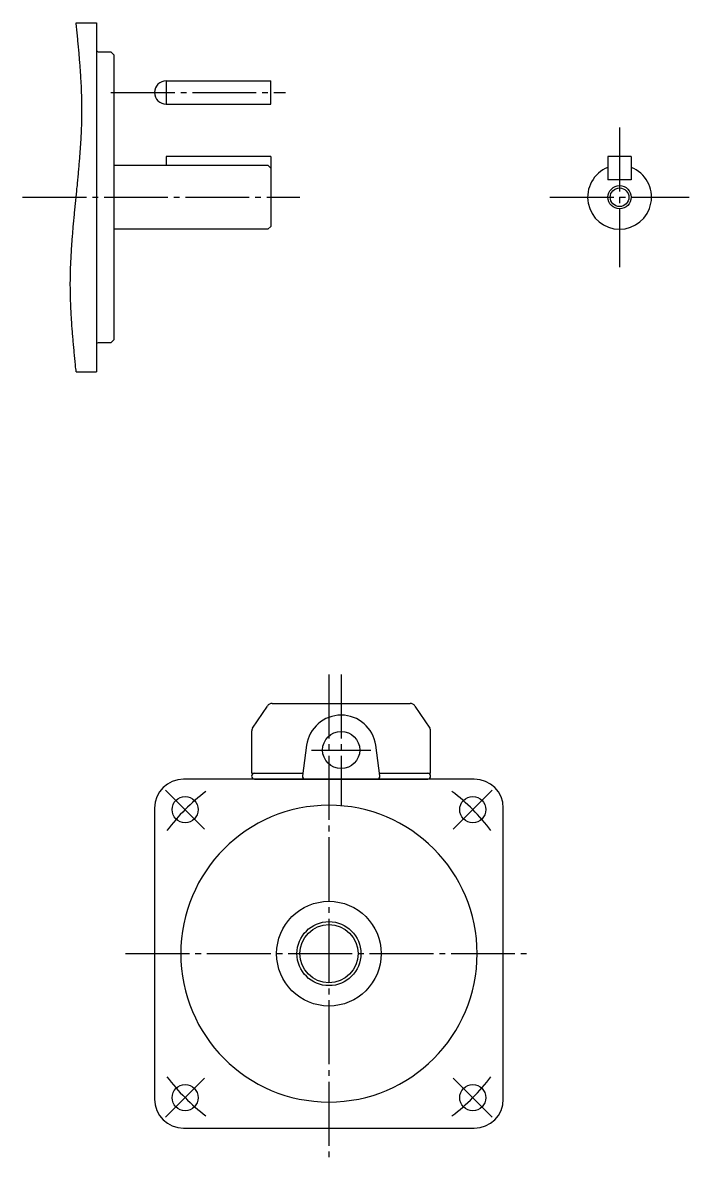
# Model space of a CAD drawing. Extents: x -194 to 241, y -170 to 159.
# Drawn here: x 125.9 to 240.6, y -36.5 to 158.5 of the extents above; entities that cross this region are included whole.
import ezdxf

# ---------------------------------------------------------------- set-up
doc = ezdxf.new("R2010")
doc.units = 0
doc.linetypes.add('DASH_CENTER', pattern=[14, 11, -1, 1, -1])
doc.layers.get('0').update_dxf_attribs({"linetype": 'CONTINUOUS'})

msp = doc.modelspace()

# ---------------------------------------------------------------- linework, layer by layer
at = {"color": 7, "linetype": 'CONTINUOUS'}
for p, q in [((135.1, 158.5), (138.6, 158.5)), ((138.6, 158.5), (138.6, 98.5)), ((138.9, 153.5), (141.1, 153.5)), ((141.1, 153.5), (141.6, 153)), ((141.6, 153), (141.6, 104)), ((150.6, 148.5), (168.6, 148.5)), ((150.6, 148.5), (150.6, 144.5)), ((168.6, 144.5), (168.6, 148.5)), ((150.6, 144.5), (168.6, 144.5)), ((150.6, 135.5), (150.6, 134)), ((168.6, 135.5), (150.6, 135.5)), ((168.6, 135.5), (168.6, 123.5)), ((230.6, 135.5), (226.6, 135.5)), ((226.6, 135.5), (226.6, 131.5)), ((230.6, 135.5), (230.6, 131.5)), ((141.6, 134), (168.1, 134)), ((168.1, 134), (168.6, 133.5)), ((230.6, 131.5), (226.6, 131.5)), ((168.1, 123), (141.6, 123)), ((168.6, 123.5), (168.1, 123)), ((141.1, 103.5), (138.9, 103.5)), ((141.6, 104), (141.1, 103.5)), ((135.1, 98.5), (138.6, 98.5)), ((165.47, 37.25), (168.01, 41.05)), ((168.84, 41.5), (192.57, 41.5)), ((193.4, 41.05), (195.94, 37.25)), ((165.3, 36.7), (165.3, 29.6)), ((196.1, 29.6), (196.1, 36.7)), ((174.76, 34.32), (174.03, 29.07)), ((187.38, 29.07), (186.65, 34.32)), ((165.4, 29.5), (174.09, 29.5)), ((187.32, 29.5), (196, 29.5)), ((178.6, 28.5), (153.6, 28.5)), ((165.8, 28.5), (180.7, 28.5)), ((203.6, 28.5), (178.6, 28.5)), ((180.7, 28.5), (195.6, 28.5)), ((148.6, 23.5), (148.6, -26.5)), ((208.6, -26.5), (208.6, 23.5)), ((153.6, -31.5), (178.6, -31.5)), ((178.6, -31.5), (203.6, -31.5))]:
    msp.add_line(p, q, dxfattribs=at)
at = {"color": 1, "linetype": 'DASH_CENTER'}
for p, q in [((141.1, 146.5), (171.1, 146.5)), ((228.6, 140.5), (228.6, 116.5)), ((125.9, 128.5), (173.6, 128.5)), ((216.6, 128.5), (240.6, 128.5)), ((178.6, 46.5), (178.6, -36.5)), ((180.7, 46.5), (180.7, 23.91)), ((175.6, 33.5), (185.8, 33.5)), ((157.21, 19.89), (150.5, 26.61)), ((206.71, 26.61), (199.99, 19.89)), ((143.6, -1.5), (185.6, -1.5)), ((185.6, -1.5), (213.6, -1.5)), ((157.21, -22.89), (150.5, -29.61)), ((206.71, -29.61), (199.99, -22.89))]:
    msp.add_line(p, q, dxfattribs=at)
at = {"color": 2}
msp.add_polyline3d([(135.1, 98.5, 0), (135.08, 98.77, 0), (135.05, 99.04, 0), (135.02, 99.31, 0), (135, 99.58, 0), (134.97, 99.85, 0), (134.94, 100.11, 0), (134.92, 100.38, 0), (134.89, 100.65, 0), (134.86, 100.92, 0), (134.84, 101.19, 0), (134.81, 101.46, 0), (134.79, 101.73, 0), (134.76, 102, 0), (134.74, 102.27, 0), (134.71, 102.54, 0), (134.69, 102.81, 0), (134.66, 103.07, 0), (134.64, 103.34, 0), (134.61, 103.61, 0), (134.59, 103.88, 0), (134.57, 104.15, 0), (134.54, 104.42, 0), (134.52, 104.69, 0), (134.5, 104.96, 0), (134.48, 105.23, 0), (134.46, 105.5, 0), (134.43, 105.77, 0), (134.41, 106.03, 0), (134.39, 106.3, 0), (134.38, 106.57, 0), (134.36, 106.84, 0), (134.34, 107.11, 0), (134.32, 107.38, 0), (134.3, 107.65, 0), (134.29, 107.92, 0), (134.27, 108.19, 0), (134.25, 108.45, 0), (134.24, 108.72, 0), (134.23, 108.99, 0), (134.21, 109.26, 0), (134.2, 109.53, 0), (134.19, 109.8, 0), (134.18, 110.07, 0), (134.17, 110.34, 0), (134.16, 110.61, 0), (134.15, 110.88, 0), (134.14, 111.15, 0), (134.13, 111.42, 0), (134.12, 111.68, 0), (134.12, 111.95, 0), (134.12, 112.22, 0), (134.11, 112.49, 0), (134.11, 112.76, 0), (134.11, 113.03, 0), (134.1, 113.3, 0), (134.1, 113.57, 0), (134.1, 113.84, 0), (134.11, 114.11, 0), (134.11, 114.38, 0), (134.11, 114.64, 0), (134.12, 114.91, 0), (134.12, 115.18, 0), (134.13, 115.45, 0), (134.13, 115.72, 0), (134.14, 115.99, 0), (134.15, 116.26, 0), (134.16, 116.53, 0), (134.17, 116.8, 0), (134.18, 117.06, 0), (134.19, 117.33, 0), (134.21, 117.6, 0), (134.22, 117.87, 0), (134.23, 118.14, 0), (134.25, 118.41, 0), (134.26, 118.68, 0), (134.28, 118.95, 0), (134.29, 119.22, 0), (134.31, 119.49, 0), (134.33, 119.76, 0), (134.35, 120.03, 0), (134.37, 120.29, 0), (134.38, 120.56, 0), (134.4, 120.83, 0), (134.42, 121.1, 0), (134.44, 121.37, 0), (134.47, 121.64, 0), (134.49, 121.91, 0), (134.51, 122.18, 0), (134.53, 122.45, 0), (134.55, 122.72, 0), (134.58, 122.98, 0), (134.6, 123.25, 0), (134.62, 123.52, 0), (134.65, 123.79, 0), (134.67, 124.06, 0), (134.7, 124.33, 0), (134.72, 124.6, 0), (134.75, 124.87, 0), (134.77, 125.14, 0), (134.8, 125.41, 0), (134.82, 125.67, 0), (134.85, 125.94, 0), (134.88, 126.21, 0), (134.9, 126.48, 0), (134.93, 126.75, 0), (134.96, 127.02, 0), (134.98, 127.29, 0), (135.01, 127.56, 0), (135.04, 127.83, 0), (135.06, 128.1, 0), (135.09, 128.37, 0), (135.12, 128.63, 0), (135.14, 128.9, 0), (135.17, 129.17, 0), (135.2, 129.44, 0), (135.22, 129.71, 0), (135.25, 129.98, 0), (135.28, 130.25, 0), (135.31, 130.52, 0), (135.33, 130.79, 0), (135.36, 131.06, 0), (135.38, 131.32, 0), (135.41, 131.59, 0), (135.44, 131.86, 0), (135.46, 132.13, 0), (135.49, 132.4, 0), (135.51, 132.67, 0), (135.53, 132.94, 0), (135.56, 133.21, 0), (135.58, 133.48, 0), (135.61, 133.75, 0), (135.63, 134.02, 0), (135.65, 134.28, 0), (135.68, 134.55, 0), (135.7, 134.82, 0), (135.72, 135.09, 0), (135.74, 135.36, 0), (135.76, 135.63, 0), (135.78, 135.9, 0), (135.8, 136.17, 0), (135.82, 136.44, 0), (135.84, 136.71, 0), (135.86, 136.98, 0), (135.88, 137.25, 0), (135.9, 137.51, 0), (135.91, 137.78, 0), (135.93, 138.05, 0), (135.95, 138.32, 0), (135.96, 138.59, 0), (135.97, 138.86, 0), (135.99, 139.13, 0), (136, 139.4, 0), (136.01, 139.67, 0), (136.03, 139.94, 0), (136.04, 140.2, 0), (136.05, 140.47, 0), (136.06, 140.74, 0), (136.06, 141.01, 0), (136.07, 141.28, 0), (136.08, 141.55, 0), (136.09, 141.82, 0), (136.09, 142.09, 0), (136.1, 142.36, 0), (136.1, 142.63, 0), (136.1, 142.9, 0), (136.1, 143.16, 0), (136.1, 143.43, 0), (136.1, 143.7, 0), (136.1, 143.97, 0), (136.1, 144.24, 0), (136.1, 144.51, 0), (136.09, 144.78, 0), (136.09, 145.05, 0), (136.08, 145.32, 0), (136.08, 145.59, 0), (136.07, 145.85, 0), (136.06, 146.12, 0), (136.05, 146.39, 0), (136.04, 146.66, 0), (136.03, 146.93, 0), (136.02, 147.2, 0), (136.01, 147.47, 0), (136, 147.74, 0), (135.98, 148.01, 0), (135.97, 148.28, 0), (135.95, 148.54, 0), (135.94, 148.81, 0), (135.92, 149.08, 0), (135.91, 149.35, 0), (135.89, 149.62, 0), (135.87, 149.89, 0), (135.85, 150.16, 0), (135.83, 150.43, 0), (135.81, 150.7, 0), (135.79, 150.97, 0), (135.77, 151.24, 0), (135.75, 151.5, 0), (135.73, 151.77, 0), (135.71, 152.04, 0), (135.69, 152.31, 0), (135.66, 152.58, 0), (135.64, 152.85, 0), (135.62, 153.12, 0), (135.6, 153.39, 0), (135.57, 153.66, 0), (135.55, 153.93, 0), (135.52, 154.19, 0), (135.5, 154.46, 0), (135.47, 154.73, 0), (135.45, 155, 0), (135.42, 155.27, 0), (135.4, 155.54, 0), (135.37, 155.81, 0), (135.34, 156.08, 0), (135.32, 156.35, 0), (135.29, 156.62, 0), (135.26, 156.89, 0), (135.24, 157.16, 0), (135.21, 157.42, 0), (135.19, 157.69, 0), (135.16, 157.96, 0), (135.13, 158.23, 0), (135.1, 158.5, 0)], dxfattribs=at)
at = {"color": 2, "linetype": 'CONTINUOUS'}
msp.add_circle((228.6, 128.5), 2, dxfattribs=at)
at = {"color": 7, "linetype": 'CONTINUOUS'}
for centre, radius in [((228.6, 128.5), 1.6), ((180.7, 33.5), 3.2), ((153.86, 23.25), 2.25), ((203.35, 23.25), 2.25), ((178.6, -1.5), 9), ((153.86, -26.25), 2.25), ((203.35, -26.25), 2.25)]:
    msp.add_circle(centre, radius, dxfattribs=at)
for radius in [5.5, 5]:
    msp.add_circle((178.6, -1.5), radius)
for centre, radius, start, end in [((138.9, 153.8), 0.3, 180, 270), ((138.9, 103.2), 0.3, 90, 180), ((168.84, 40.5), 1, 90, 146.3099), ((192.57, 40.5), 1, 33.6901, 90), ((180.7, 33.5), 6, 7.8875, 172.1125), ((166.3, 36.7), 1, 146.3099, 180), ((195.1, 36.7), 1, 0, 33.6901), ((165.4, 29.6), 0.1, 180, 270), ((165.8, 29), 0.5, 90, 270), ((195.6, 29), 0.5, 270, 90), ((196, 29.6), 0.1, 270, 0), ((153.6, 23.5), 5, 90, 180), ((174.53, 29), 0.5, 172.1125, 270), ((186.88, 29), 0.5, 270, 7.8875), ((203.6, 23.5), 5, 0, 90), ((178.6, -1.5), 25.5, 90, 270), ((178.6, -1.5), 25.5, 270, 90), ((153.6, -26.5), 5, 180, 270), ((203.6, -26.5), 5, 270, 0)]:
    msp.add_arc(centre, radius, start, end, dxfattribs=at)
for centre, radius, start, end in [((150.6, 146.5), 2, 90, 270), ((228.6, 128.5), 5.5, 111.3237, 68.6763)]:
    msp.add_arc(centre, radius, start, end)
at = {"color": 1, "linetype": 'DASH_CENTER'}
for start, end in [(127.2182, 142.7818), (37.2182, 52.7818), (217.2182, 232.7818), (307.2182, 322.7818)]:
    msp.add_arc((178.6, -1.5), 35, start, end, dxfattribs=at)

doc.saveas('drawing.dxf')
